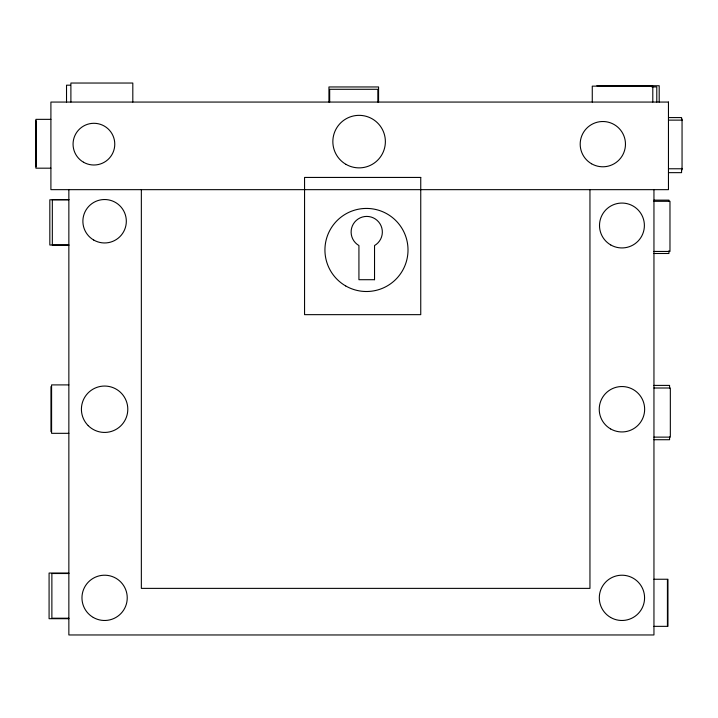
<?xml version="1.0" encoding="UTF-8"?>
<svg xmlns="http://www.w3.org/2000/svg" width="718" height="718" viewBox="0 0 718 718"><rect width="100%" height="100%" fill="white"/><g stroke="black" fill="none" stroke-linecap="round" stroke-linejoin="round"><path stroke-width="1.08" d="M70.211 85.182L66.523 85.182L66.523 102.064M596.837 85.756L659.196 85.756L659.196 102.064M651.872 86.932L656.79 86.932L656.79 102.064M668.458 117.581L681.57 117.581L681.57 120.588M50.906 119.35L35.9 119.35L35.9 168.183L50.906 168.183M668.458 120.13L682.1 120.13M668.458 168.766L682.1 168.766M668.458 172.652L681.57 172.652L681.57 168.281M68.856 199.658L52.333 199.658L52.333 245.125L68.856 245.125M68.856 199.783L49.829 199.783L49.829 245.009L68.856 245.009M653.954 200.134L668.943 200.134L668.943 201.04M653.954 201.3L669.975 201.3L669.975 251.444L653.954 251.444M653.954 253.49L668.943 253.49L668.943 250.806M68.856 384.902L51.588 384.902L51.588 433.322L68.856 433.322M653.954 385.404L669.571 385.404L669.571 388.142M653.954 388.007L670.334 388.007L670.334 437.127L653.954 437.127M653.954 439.721L669.571 439.721L669.571 436.993M68.856 573.045L49.084 573.045L49.084 618.701L68.856 618.701M68.856 573.52L51.875 573.52L51.875 618.216L68.856 618.216M653.954 579.246L667.955 579.246L667.955 626.347L653.954 626.347M682.055 119L682.055 169.897M667.426 579.875L667.426 625.728M653.954 189.66L653.954 634.963L68.856 634.963L68.856 189.66M652.797 102.064L652.797 86.142L592.269 86.142L592.269 102.064M589.954 189.66L589.954 588.374L141.347 588.374L141.347 189.66M378.574 102.064L378.574 86.959L328.943 86.959L328.943 102.064M377.839 102.064L377.839 89.292L329.679 89.292L329.679 102.064M132.812 102.064L132.812 83.037L70.894 83.037L70.894 102.064M50.96 386.571L50.96 431.653M36.017 120.696L36.017 166.836M668.458 102.064L50.906 102.064L50.906 189.66L668.458 189.66L668.458 102.064M420.748 177.436L304.558 177.436L304.558 314.655L420.748 314.655L420.748 177.436M374.536 279.706L358.928 279.706L358.928 245.547A15.608 15.608 0 0 1 354.773 221.988A15.608 15.608 0 0 1 378.691 221.988A15.608 15.608 0 0 1 374.536 245.547L374.536 279.706M610.722 244.937A22.446 22.446 0 0 0 644.387 225.506A22.446 22.446 0 0 0 610.722 206.066A22.446 22.446 0 0 0 610.722 244.937M610.587 428.906A22.707 22.707 0 0 0 644.647 409.242A22.707 22.707 0 0 0 610.587 389.578A22.707 22.707 0 0 0 610.587 428.906M610.623 617.453A22.635 22.635 0 0 0 644.576 597.852A22.635 22.635 0 0 0 610.623 578.241A22.635 22.635 0 0 0 610.623 617.453M93.744 240.054A21.72 21.72 0 0 0 126.323 221.243A21.72 21.72 0 0 0 93.744 202.431A21.72 21.72 0 0 0 93.744 240.054M88.206 425.639A23.191 23.191 0 0 0 127.005 415.246A23.191 23.191 0 0 0 98.599 386.84A23.191 23.191 0 0 0 88.206 425.639M93.286 617.453A22.635 22.635 0 0 0 127.239 597.852A22.635 22.635 0 0 0 93.286 578.241A22.635 22.635 0 0 0 93.286 617.453M83.485 162.214A20.858 20.858 0 0 0 114.772 144.156A20.858 20.858 0 0 0 83.485 126.09A20.858 20.858 0 0 0 83.485 162.214M591.515 163.758A22.635 22.635 0 0 0 625.468 144.156A22.635 22.635 0 0 0 591.515 124.546A22.635 22.635 0 0 0 591.515 163.758M345.977 164.359A26.27 26.27 0 0 0 385.378 141.617A26.27 26.27 0 0 0 345.977 118.865A26.27 26.27 0 0 0 345.977 164.359M345.699 285.944A41.545 41.545 0 0 0 408.012 249.963A41.545 41.545 0 0 0 345.699 213.991A41.545 41.545 0 0 0 345.699 285.944"/></g></svg>
